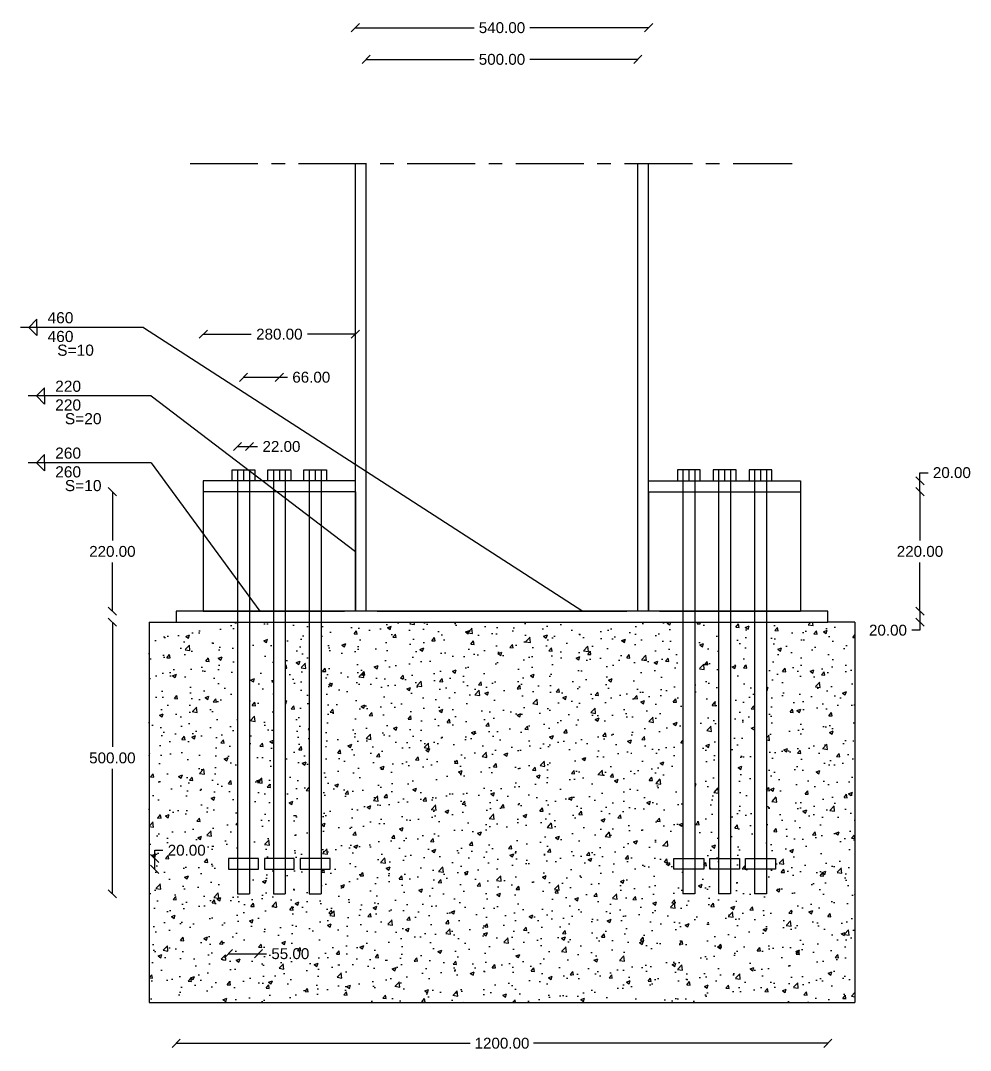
# Model space of a CAD drawing. Header units: inches. Extents: x -15 to 1885144, y -42615 to 866270.
# Drawn here: x 947387 to 949137, y 42547 to 44442 of the extents above; entities that cross this region are included whole.
import ezdxf

# ---------------------------------------------------------------- set-up
doc = ezdxf.new("R2010")
doc.units = ezdxf.units.IN
doc.header["$LTSCALE"] = 100
doc.header["$MEASUREMENT"] = 0
doc.linetypes.add('CENTER', pattern=[2, 1.25, -0.25, 0.25, -0.25])
doc.linetypes.add('dash scaled', pattern=[15, 12, -3])
for name, color, linetype in [('bolt', 1, 'Continuous'), ('pedestal', 9, 'Continuous'), ('sections', 3, 'Continuous'), ('sections Dimensions', 6, 'Continuous')]:
    doc.layers.add(name, color=color, linetype=linetype)
doc.layers.add('weld', color=2, linetype='Continuous', lineweight=35)
doc.styles.get("Standard").update_dxf_attribs({"font": 'arial.ttf'})
doc.dimstyles.new('connections', dxfattribs={"dimtxt": 20, "dimasz": 15, "dimexe": 0.0625, "dimexo": 0.0625, "dimgap": 10, "dimtad": 0, "dimtih": 1, "dimtoh": 1, "dimzin": 0, "dimdsep": 46, "dimtxsty": 'Standard', "dimblk": 'OBLIQUE', "dimcen": 0.09, "dimse1": 1, "dimse2": 1, "dimclrd": 256, "dimclre": 256, "dimclrt": 256, "dimadec": 0, "dimazin": 0, "dimtfac": 1, "dimtofl": 0, "dimtmove": 0, "dimatfit": 3, "dimfxl": 1, "dimtfillclr": 256, "dimtolj": 1, "dimtzin": 0, "dimlwe": -1, "dimarcsym": 0})

# ---------------------------------------------------------------- blocks, each defined once
blk = doc.blocks.new('_Oblique')
at = {"color": 0, "linetype": 'ByBlock', "lineweight": -2}
blk.add_line((-0.5, -0.5), (0.5, 0.5), dxfattribs=at)
blk = doc.blocks.new('*D667')
at = {"layer": 'Defpoints', "color": 0, "transparency": 16777216}
for p in [(947673.9, 43335.4), (948873.9, 43335.4), (948873.9, 42560.3)]:
    blk.add_point(p, dxfattribs=at)
at = {"layer": 'sections Dimensions', "lineweight": -2, "transparency": 16777216}
for p, q in [((947673.9, 42560.3), (948215.6, 42560.3)), ((948873.9, 42560.3), (948332.2, 42560.3))]:
    blk.add_line(p, q, dxfattribs=at)
at = {"layer": 'sections Dimensions', "lineweight": -2, "transparency": 16777216, "xscale": 15, "yscale": 15, "zscale": 15, "rotation": 180}
blk.add_blockref('_Oblique', (947673.9, 42560.3), dxfattribs=at)
at = {"layer": 'sections Dimensions', "lineweight": -2, "transparency": 16777216, "xscale": 15, "yscale": 15, "zscale": 15}
blk.add_blockref('_Oblique', (948873.9, 42560.3), dxfattribs=at)
at = {"layer": 'sections Dimensions', "transparency": 16777216, "insert": (948273.9, 42560.3), "char_height": 20, "attachment_point": 5}
blk.add_mtext('\\A1;1200.00', dxfattribs=at)
blk = doc.blocks.new('*D668')
at = {"layer": 'Defpoints', "color": 0, "transparency": 16777216}
for p in [(947786.9, 43335.4), (947556.4, 42835.4), (947786.9, 42835.4)]:
    blk.add_point(p, dxfattribs=at)
at = {"layer": 'sections Dimensions', "lineweight": -2, "transparency": 16777216}
for p, q in [((947556.4, 43335.4), (947556.4, 43105.7)), ((947556.4, 42835.4), (947556.4, 43065.2))]:
    blk.add_line(p, q, dxfattribs=at)
at = {"layer": 'sections Dimensions', "lineweight": -2, "transparency": 16777216, "xscale": 15, "yscale": 15, "zscale": 15}
for p, rotation in [((947556.4, 43335.4), 90), ((947556.4, 42835.4), 270)]:
    blk.add_blockref('_Oblique', p, dxfattribs=dict(at, rotation=rotation))
at = {"layer": 'sections Dimensions', "transparency": 16777216, "insert": (947556.4, 43085.4), "char_height": 20, "attachment_point": 5}
blk.add_mtext('\\A1;500.00', dxfattribs=at)
blk = doc.blocks.new('*D669')
at = {"layer": 'Defpoints', "color": 0, "transparency": 16777216}
for p in [(947634.4, 42900.4), (947770.4, 42900.4), (947770.4, 42880.4)]:
    blk.add_point(p, dxfattribs=at)
at = {"layer": 'sections Dimensions', "lineweight": -2, "transparency": 16777216}
for p, q in [((947634.4, 42900.4), (947634.4, 42915.4)), ((947634.4, 42915.4), (947649.4, 42915.4)), ((947634.4, 42880.4), (947634.4, 42900.4))]:
    blk.add_line(p, q, dxfattribs=at)
at = {"layer": 'sections Dimensions', "lineweight": -2, "transparency": 16777216, "xscale": 15, "yscale": 15, "zscale": 15}
for p, rotation in [((947634.4, 42900.4), 90), ((947634.4, 42880.4), 270)]:
    blk.add_blockref('_Oblique', p, dxfattribs=dict(at, rotation=rotation))
at = {"layer": 'sections Dimensions', "transparency": 16777216, "insert": (947693.3, 42915.4), "char_height": 20, "attachment_point": 5}
blk.add_mtext('\\A1;20.00', dxfattribs=at)
blk = doc.blocks.new('*D670')
at = {"layer": 'Defpoints', "color": 0, "transparency": 16777216}
for p in [(947770.4, 42880.4), (947825.4, 42880.4), (947825.4, 42725.1)]:
    blk.add_point(p, dxfattribs=at)
at = {"layer": 'sections Dimensions', "lineweight": -2, "transparency": 16777216}
for p, q in [((947770.4, 42725.1), (947825.4, 42725.1)), ((947825.4, 42725.1), (947840.4, 42725.1))]:
    blk.add_line(p, q, dxfattribs=at)
at = {"layer": 'sections Dimensions', "lineweight": -2, "transparency": 16777216, "xscale": 15, "yscale": 15, "zscale": 15, "rotation": 180}
blk.add_blockref('_Oblique', (947770.4, 42725.1), dxfattribs=at)
at = {"layer": 'sections Dimensions', "lineweight": -2, "transparency": 16777216, "xscale": 15, "yscale": 15, "zscale": 15}
blk.add_blockref('_Oblique', (947825.4, 42725.1), dxfattribs=at)
at = {"layer": 'sections Dimensions', "transparency": 16777216, "insert": (947884.1, 42725.1), "char_height": 20, "attachment_point": 5}
blk.add_mtext('\\A1;55.00', dxfattribs=at)
blk = doc.blocks.new('*D671')
at = {"layer": 'Defpoints', "color": 0, "transparency": 16777216}
for p in [(947723.9, 43865.2), (947723.9, 43595.4), (948003.9, 43595.4)]:
    blk.add_point(p, dxfattribs=at)
at = {"layer": 'sections Dimensions', "lineweight": -2, "transparency": 16777216}
for p, q in [((947723.9, 43865.2), (947812.3, 43865.2)), ((948003.9, 43865.2), (947915.6, 43865.2))]:
    blk.add_line(p, q, dxfattribs=at)
at = {"layer": 'sections Dimensions', "lineweight": -2, "transparency": 16777216, "xscale": 15, "yscale": 15, "zscale": 15, "rotation": 180}
blk.add_blockref('_Oblique', (947723.9, 43865.2), dxfattribs=at)
at = {"layer": 'sections Dimensions', "lineweight": -2, "transparency": 16777216, "xscale": 15, "yscale": 15, "zscale": 15}
blk.add_blockref('_Oblique', (948003.9, 43865.2), dxfattribs=at)
at = {"layer": 'sections Dimensions', "transparency": 16777216, "insert": (947863.9, 43865.2), "char_height": 20, "attachment_point": 5}
blk.add_mtext('\\A1;280.00', dxfattribs=at)
blk = doc.blocks.new('*D672')
at = {"layer": 'Defpoints', "color": 0, "transparency": 16777216}
for p in [(947863.9, 43786), (947797.9, 43615.4), (947863.9, 43615.4)]:
    blk.add_point(p, dxfattribs=at)
at = {"layer": 'sections Dimensions', "lineweight": -2, "transparency": 16777216}
for p, q in [((947797.9, 43786), (947863.9, 43786)), ((947863.9, 43786), (947878.9, 43786))]:
    blk.add_line(p, q, dxfattribs=at)
at = {"layer": 'sections Dimensions', "lineweight": -2, "transparency": 16777216, "xscale": 15, "yscale": 15, "zscale": 15, "rotation": 180}
blk.add_blockref('_Oblique', (947797.9, 43786), dxfattribs=at)
at = {"layer": 'sections Dimensions', "lineweight": -2, "transparency": 16777216, "xscale": 15, "yscale": 15, "zscale": 15}
blk.add_blockref('_Oblique', (947863.9, 43786), dxfattribs=at)
at = {"layer": 'sections Dimensions', "transparency": 16777216, "insert": (947922.7, 43786), "char_height": 20, "attachment_point": 5}
blk.add_mtext('\\A1;66.00', dxfattribs=at)
blk = doc.blocks.new('*D673')
at = {"layer": 'Defpoints', "color": 0, "transparency": 16777216}
for p in [(947808.9, 43658.5), (947786.9, 43595.4), (947808.9, 43595.4)]:
    blk.add_point(p, dxfattribs=at)
at = {"layer": 'sections Dimensions', "lineweight": -2, "transparency": 16777216}
for p, q in [((947786.9, 43658.5), (947808.9, 43658.5)), ((947808.9, 43658.5), (947823.9, 43658.5))]:
    blk.add_line(p, q, dxfattribs=at)
at = {"layer": 'sections Dimensions', "lineweight": -2, "transparency": 16777216, "xscale": 15, "yscale": 15, "zscale": 15, "rotation": 180}
blk.add_blockref('_Oblique', (947786.9, 43658.5), dxfattribs=at)
at = {"layer": 'sections Dimensions', "lineweight": -2, "transparency": 16777216, "xscale": 15, "yscale": 15, "zscale": 15}
blk.add_blockref('_Oblique', (947808.9, 43658.5), dxfattribs=at)
at = {"layer": 'sections Dimensions', "transparency": 16777216, "insert": (947867.8, 43658.5), "char_height": 20, "attachment_point": 5}
blk.add_mtext('\\A1;22.00', dxfattribs=at)
blk = doc.blocks.new('*D674')
at = {"layer": 'Defpoints', "color": 0, "transparency": 16777216}
for p in [(947723.9, 43575.4), (947556.4, 43355.4), (947723.9, 43355.4)]:
    blk.add_point(p, dxfattribs=at)
at = {"layer": 'sections Dimensions', "lineweight": -2, "transparency": 16777216}
for p, q in [((947556.4, 43575.4), (947556.4, 43485.7)), ((947556.4, 43355.4), (947556.4, 43445.2))]:
    blk.add_line(p, q, dxfattribs=at)
at = {"layer": 'sections Dimensions', "lineweight": -2, "transparency": 16777216, "xscale": 15, "yscale": 15, "zscale": 15}
for p, rotation in [((947556.4, 43575.4), 90), ((947556.4, 43355.4), 270)]:
    blk.add_blockref('_Oblique', p, dxfattribs=dict(at, rotation=rotation))
at = {"layer": 'sections Dimensions', "transparency": 16777216, "insert": (947556.4, 43465.4), "char_height": 20, "attachment_point": 5}
blk.add_mtext('\\A1;220.00', dxfattribs=at)
blk = doc.blocks.new('*D675')
at = {"layer": 'Defpoints', "color": 0, "transparency": 16777216}
for p in [(948823.9, 43575.4), (948823.9, 43355.4), (949043.6, 43355.4)]:
    blk.add_point(p, dxfattribs=at)
at = {"layer": 'sections Dimensions', "lineweight": -2, "transparency": 16777216}
for p, q in [((949043.6, 43575.4), (949043.6, 43485.7)), ((949043.6, 43355.4), (949043.6, 43445.2))]:
    blk.add_line(p, q, dxfattribs=at)
at = {"layer": 'sections Dimensions', "lineweight": -2, "transparency": 16777216, "xscale": 15, "yscale": 15, "zscale": 15}
for p, rotation in [((949043.6, 43575.4), 90), ((949043.6, 43355.4), 270)]:
    blk.add_blockref('_Oblique', p, dxfattribs=dict(at, rotation=rotation))
at = {"layer": 'sections Dimensions', "transparency": 16777216, "insert": (949043.6, 43465.4), "char_height": 20, "attachment_point": 5}
blk.add_mtext('\\A1;220.00', dxfattribs=at)
blk = doc.blocks.new('*D676')
at = {"layer": 'Defpoints', "color": 0, "transparency": 16777216}
for p in [(948823.9, 43595.4), (949043.6, 43595.4), (948823.9, 43575.4)]:
    blk.add_point(p, dxfattribs=at)
at = {"layer": 'sections Dimensions', "lineweight": -2, "transparency": 16777216}
for p, q in [((949043.6, 43595.4), (949043.6, 43610.4)), ((949043.6, 43610.4), (949058.6, 43610.4)), ((949043.6, 43575.4), (949043.6, 43595.4))]:
    blk.add_line(p, q, dxfattribs=at)
at = {"layer": 'sections Dimensions', "lineweight": -2, "transparency": 16777216, "xscale": 15, "yscale": 15, "zscale": 15}
for p, rotation in [((949043.6, 43595.4), 90), ((949043.6, 43575.4), 270)]:
    blk.add_blockref('_Oblique', p, dxfattribs=dict(at, rotation=rotation))
at = {"layer": 'sections Dimensions', "transparency": 16777216, "insert": (949102.4, 43610.4), "char_height": 20, "attachment_point": 5}
blk.add_mtext('\\A1;20.00', dxfattribs=at)
blk = doc.blocks.new('*D677')
at = {"layer": 'Defpoints', "color": 0, "transparency": 16777216}
for p in [(948873.9, 43355.4), (948873.9, 43335.4), (949043.6, 43335.4)]:
    blk.add_point(p, dxfattribs=at)
at = {"layer": 'sections Dimensions', "lineweight": -2, "transparency": 16777216}
for p, q in [((949043.6, 43355.4), (949043.6, 43335.4)), ((949043.6, 43335.4), (949043.6, 43320.4)), ((949043.6, 43320.4), (949028.6, 43320.4))]:
    blk.add_line(p, q, dxfattribs=at)
at = {"layer": 'sections Dimensions', "lineweight": -2, "transparency": 16777216, "xscale": 15, "yscale": 15, "zscale": 15}
for p, rotation in [((949043.6, 43355.4), 90), ((949043.6, 43335.4), 270)]:
    blk.add_blockref('_Oblique', p, dxfattribs=dict(at, rotation=rotation))
at = {"layer": 'sections Dimensions', "transparency": 16777216, "insert": (948984.7, 43320.4), "char_height": 20, "attachment_point": 5}
blk.add_mtext('\\A1;20.00', dxfattribs=at)
blk = doc.blocks.new('*D678')
at = {"layer": 'Defpoints', "color": 0, "transparency": 16777216}
for p in [(948543.9, 44429.3), (948003.9, 44179.4), (948543.9, 44179.4)]:
    blk.add_point(p, dxfattribs=at)
at = {"layer": 'sections Dimensions', "lineweight": -2, "transparency": 16777216}
for p, q in [((948003.9, 44429.3), (948222.4, 44429.3)), ((948543.9, 44429.3), (948325.4, 44429.3))]:
    blk.add_line(p, q, dxfattribs=at)
at = {"layer": 'sections Dimensions', "lineweight": -2, "transparency": 16777216, "xscale": 15, "yscale": 15, "zscale": 15, "rotation": 180}
blk.add_blockref('_Oblique', (948003.9, 44429.3), dxfattribs=at)
at = {"layer": 'sections Dimensions', "lineweight": -2, "transparency": 16777216, "xscale": 15, "yscale": 15, "zscale": 15}
blk.add_blockref('_Oblique', (948543.9, 44429.3), dxfattribs=at)
at = {"layer": 'sections Dimensions', "transparency": 16777216, "insert": (948273.9, 44429.3), "char_height": 20, "attachment_point": 5}
blk.add_mtext('\\A1;540.00', dxfattribs=at)
blk = doc.blocks.new('*D679')
at = {"layer": 'Defpoints', "color": 0, "transparency": 16777216}
for p in [(948523.9, 44371), (948023.9, 44179.4), (948523.9, 44179.4)]:
    blk.add_point(p, dxfattribs=at)
at = {"layer": 'sections Dimensions', "lineweight": -2, "transparency": 16777216}
for p, q in [((948023.9, 44371), (948222.4, 44371)), ((948523.9, 44371), (948325.4, 44371))]:
    blk.add_line(p, q, dxfattribs=at)
at = {"layer": 'sections Dimensions', "lineweight": -2, "transparency": 16777216, "xscale": 15, "yscale": 15, "zscale": 15, "rotation": 180}
blk.add_blockref('_Oblique', (948023.9, 44371), dxfattribs=at)
at = {"layer": 'sections Dimensions', "lineweight": -2, "transparency": 16777216, "xscale": 15, "yscale": 15, "zscale": 15}
blk.add_blockref('_Oblique', (948523.9, 44371), dxfattribs=at)
at = {"layer": 'sections Dimensions', "transparency": 16777216, "insert": (948273.9, 44371), "char_height": 20, "attachment_point": 5}
blk.add_mtext('\\A1;500.00', dxfattribs=at)

msp = doc.modelspace()

# ---------------------------------------------------------------- hatches: boundary and pattern name
at = {"layer": 'pedestal', "ltscale": 0.01}
h = msp.add_hatch(dxfattribs=at)
h.set_pattern_fill('AR-CONC', color=256, scale=10)
h.set_pattern_definition([(50, (0, 0), (71.7260183, -6.2752135), [7.5, -82.5]), (355, (0, 0), (-13.8751334, 75.2192134), [6, -66]), (100.4514445, (5.98, -0.52), (57.8508847, 68.943999), [6.374019, -70.114211]), (46.1842, (0, 20), (106.724133, -16.551928), [11.25, -123.75]), (96.635635, (8.89, 18.62), (93.466195, 97.41186), [9.561034, -105.171376]), (351.184164, (0, 20), (93.466195, 97.41186), [9, -99]), (21, (10, 15), (59.6907052, -40.261889), [7.5, -82.5]), (326, (10, 15), (24.331533, 72.5150045), [6, -66]), (71.451445, (14.974, 11.645), (84.0222377, 32.2531153), [6.374019, -70.114211]), (37.5, (0, 0), (1.2159855, 33.2893854), [0, -65.2, 0, -67, 0, -66.25]), (7.5, (0, 0), (26.3069537, 39.4411712), [0, -38.2, 0, -63.7, 0, -25.25]), (327.5, (-22.3, 0), (53.3822436, -2.2554872), [0, -25, 0, -78, 0, -103.5]), (317.5, (-32.3, 0), (58.318617, 10.0104982), [0, -32.5, 0, -51.8, 0, -73.5])])
h.paths.add_polyline_path([(948606.906, 42880.444), (948590.406, 42880.444), (948590.406, 42900.444), (948606.906, 42900.444), (948606.906, 43335.444), (947940.906, 43335.444), (947940.906, 42900.444), (947957.406, 42900.444), (947957.406, 42880.444), (947940.906, 42880.444), (947940.906, 42835.444), (947918.906, 42835.444), (947918.906, 42880.444), (947902.406, 42880.444), (947902.406, 42900.444), (947918.906, 42900.444), (947918.906, 43335.444), (947874.906, 43335.444), (947874.906, 42900.444), (947891.406, 42900.444), (947891.406, 42880.444), (947874.906, 42880.444), (947874.906, 42835.444), (947852.906, 42835.444), (947852.906, 42880.444), (947836.406, 42880.444), (947836.406, 42900.444), (947852.906, 42900.444), (947852.906, 43335.444), (947808.906, 43335.444), (947808.906, 42900.444), (947825.406, 42900.444), (947825.406, 42880.444), (947808.906, 42880.444), (947808.906, 42835.444), (947786.906, 42835.444), (947786.906, 42880.444), (947770.406, 42880.444), (947770.406, 42900.444), (947786.906, 42900.444), (947786.906, 43335.444), (947673.906, 43335.444), (947623.906, 43335.444), (947623.906, 42635.444), (948923.906, 42635.444), (948923.906, 43335.444), (948873.906, 43335.444), (948760.906, 43335.444), (948760.906, 42900.444), (948777.406, 42900.444), (948777.406, 42880.444), (948760.906, 42880.444), (948760.906, 42835.444), (948738.906, 42835.444), (948738.906, 42880.444), (948722.406, 42880.444), (948722.406, 42900.444), (948738.906, 42900.444), (948738.906, 43335.444), (948694.906, 43335.444), (948694.906, 42835.444), (948672.906, 42835.444), (948672.906, 43335.444), (948628.906, 43335.444), (948628.906, 42900.444), (948645.406, 42900.444), (948645.406, 42880.444), (948628.906, 42880.444), (948628.906, 42835.444), (948606.906, 42835.444)])
h.paths.add_polyline_path([(947653.627, 42894.693), (947733.545, 42894.693), (947733.545, 42935.908), (947653.627, 42935.908)], flags=24)
h.paths.add_polyline_path([(947844.246, 42704.354), (947924.164, 42704.354), (947924.164, 42745.568), (947844.246, 42745.568)], flags=24)

# ---------------------------------------------------------------- linework, layer by layer
at = {"layer": 'bolt'}
for p, q in [((947776.906, 43595.444), (947776.906, 43615.444)), ((947776.906, 43615.444), (947818.906, 43615.444)), ((947786.906, 43615.444), (947786.906, 43595.444)), ((947797.906, 43615.444), (947797.906, 43595.444)), ((947808.906, 43615.444), (947808.906, 43595.444)), ((947818.906, 43615.444), (947818.906, 43595.444)), ((947842.906, 43595.444), (947842.906, 43615.444)), ((947842.906, 43615.444), (947884.906, 43615.444)), ((947852.906, 43615.444), (947852.906, 43595.444)), ((947863.906, 43615.444), (947863.906, 43595.444)), ((947874.906, 43615.444), (947874.906, 43595.444)), ((947884.906, 43615.444), (947884.906, 43595.444)), ((947908.906, 43595.444), (947908.906, 43615.444)), ((947908.906, 43615.444), (947950.906, 43615.444)), ((947918.906, 43615.444), (947918.906, 43595.444)), ((947929.906, 43615.444), (947929.906, 43595.444)), ((947940.906, 43615.444), (947940.906, 43595.444)), ((947950.906, 43615.444), (947950.906, 43595.444)), ((948638.906, 43615.444), (948596.906, 43615.444)), ((948596.906, 43615.444), (948596.906, 43595.444)), ((948606.906, 43615.444), (948606.906, 43595.444)), ((948617.906, 43615.444), (948617.906, 43595.444)), ((948628.906, 43615.444), (948628.906, 43595.444)), ((948638.906, 43595.444), (948638.906, 43615.444)), ((948704.906, 43615.444), (948662.906, 43615.444)), ((948662.906, 43615.444), (948662.906, 43595.444)), ((948672.906, 43615.444), (948672.906, 43595.444)), ((948683.906, 43615.444), (948683.906, 43595.444)), ((948694.906, 43615.444), (948694.906, 43595.444)), ((948704.906, 43595.444), (948704.906, 43615.444)), ((948770.906, 43615.444), (948728.906, 43615.444)), ((948728.906, 43615.444), (948728.906, 43595.444)), ((948738.906, 43615.444), (948738.906, 43595.444)), ((948749.906, 43615.444), (948749.906, 43595.444)), ((948760.906, 43615.444), (948760.906, 43595.444)), ((948770.906, 43595.444), (948770.906, 43615.444)), ((947786.906, 43595.444), (947776.906, 43595.444)), ((948760.906, 43595.444), (948770.906, 43595.444)), ((947786.906, 43335.444), (947786.906, 42835.444)), ((947808.906, 43335.444), (947808.906, 42835.444)), ((947852.906, 43335.444), (947852.906, 42835.444)), ((947874.906, 43335.444), (947874.906, 42835.444)), ((947918.906, 43335.444), (947918.906, 42835.444)), ((947940.906, 43335.444), (947940.906, 42835.444)), ((948606.906, 43335.444), (948606.906, 42835.444)), ((948628.906, 43335.444), (948628.906, 42835.444)), ((948672.906, 43335.444), (948672.906, 42835.444)), ((948694.906, 43335.444), (948694.906, 42835.444)), ((948738.906, 43335.444), (948738.906, 42835.444)), ((948760.906, 43335.444), (948760.906, 42835.444)), ((947825.406, 42900.444), (947770.406, 42900.444)), ((947770.406, 42900.444), (947770.406, 42880.444)), ((947825.406, 42880.444), (947825.406, 42900.444)), ((947891.406, 42900.444), (947836.406, 42900.444)), ((947836.406, 42900.444), (947836.406, 42880.444)), ((947891.406, 42880.444), (947891.406, 42900.444)), ((947957.406, 42900.444), (947902.406, 42900.444)), ((947902.406, 42900.444), (947902.406, 42880.444)), ((947957.406, 42880.444), (947957.406, 42900.444)), ((948590.406, 42900.444), (948645.406, 42900.444)), ((948590.406, 42880.444), (948590.406, 42900.444)), ((948645.406, 42900.444), (948645.406, 42880.444)), ((948656.406, 42900.444), (948711.406, 42900.444)), ((948656.406, 42880.444), (948656.406, 42900.444)), ((948711.406, 42900.444), (948711.406, 42880.444)), ((948722.406, 42900.444), (948777.406, 42900.444)), ((948722.406, 42880.444), (948722.406, 42900.444)), ((948777.406, 42900.444), (948777.406, 42880.444)), ((947770.406, 42880.444), (947825.406, 42880.444)), ((947836.406, 42880.444), (947891.406, 42880.444)), ((947902.406, 42880.444), (947957.406, 42880.444)), ((948645.406, 42880.444), (948590.406, 42880.444)), ((948711.406, 42880.444), (948656.406, 42880.444)), ((948777.406, 42880.444), (948722.406, 42880.444)), ((947786.906, 42835.444), (947808.906, 42835.444)), ((947852.906, 42835.444), (947874.906, 42835.444)), ((947918.906, 42835.444), (947940.906, 42835.444)), ((948628.906, 42835.444), (948606.906, 42835.444)), ((948694.906, 42835.444), (948672.906, 42835.444)), ((948760.906, 42835.444), (948738.906, 42835.444))]:
    msp.add_line(p, q, dxfattribs=at)
at = {"layer": 'bolt', "linetype": 'dash scaled'}
for p, q in [((947786.906, 43595.444), (947786.906, 43335.444)), ((947808.906, 43595.444), (947808.906, 43335.444)), ((947852.906, 43595.444), (947852.906, 43335.444)), ((947874.906, 43595.444), (947874.906, 43335.444)), ((947918.906, 43595.444), (947918.906, 43335.444)), ((947940.906, 43595.444), (947940.906, 43335.444)), ((948606.906, 43595.444), (948606.906, 43335.444)), ((948628.906, 43595.444), (948628.906, 43335.444)), ((948672.906, 43595.444), (948672.906, 43335.444)), ((948694.906, 43595.444), (948694.906, 43335.444)), ((948738.906, 43595.444), (948738.906, 43335.444)), ((948760.906, 43595.444), (948760.906, 43335.444))]:
    msp.add_line(p, q, dxfattribs=at)
at = {"layer": 'pedestal', "ltscale": 10}
for p, q in [((947623.906, 43335.444), (947623.906, 42635.444)), ((948923.906, 43335.444), (948923.906, 42635.444)), ((947623.906, 42635.444), (948923.906, 42635.444))]:
    msp.add_line(p, q, dxfattribs=at)
at = {"layer": 'pedestal', "ltscale": 0.01}
for p, q in [((947623.906, 43335.444), (947673.906, 43335.444)), ((948923.906, 43335.444), (948873.906, 43335.444))]:
    msp.add_line(p, q, dxfattribs=at)
at = {"layer": 'sections', "linetype": 'CENTER'}
msp.add_line((947699.473, 44179.353), (948808.496, 44179.353), dxfattribs=at)
at = {"layer": 'sections'}
for p, q in [((948003.906, 43355.444), (948003.906, 44179.353)), ((948023.906, 43355.444), (948023.906, 44179.353)), ((948523.906, 43355.444), (948523.906, 44179.353)), ((948543.906, 43355.444), (948543.906, 44179.353)), ((948003.906, 43595.444), (947723.906, 43595.444)), ((947723.906, 43595.444), (947723.906, 43575.444)), ((948543.906, 43595.444), (948823.906, 43595.444)), ((948823.906, 43595.444), (948823.906, 43575.444)), ((948003.906, 43575.444), (947723.906, 43575.444)), ((947723.906, 43575.444), (947723.906, 43355.444)), ((948543.906, 43575.444), (948823.906, 43575.444)), ((948823.906, 43575.444), (948823.906, 43355.444)), ((948873.906, 43355.444), (947673.906, 43355.444)), ((947673.906, 43355.444), (947673.906, 43335.444)), ((948873.906, 43335.444), (948873.906, 43355.444)), ((947673.906, 43335.444), (948873.906, 43335.444))]:
    msp.add_line(p, q, dxfattribs=at)
at = {"layer": 'sections Dimensions'}
for p, q in [((947402.38, 43877.842), (947387.38, 43877.842)), ((947417.38, 43892.842), (947402.38, 43877.842)), ((947417.38, 43877.842), (947402.38, 43877.842)), ((947417.38, 43862.842), (947402.38, 43877.842)), ((947417.38, 43877.842), (947417.38, 43892.842)), ((947613.769, 43877.842), (947417.38, 43877.842)), ((947417.38, 43877.842), (947417.38, 43862.842)), ((947431.457, 43766.789), (947416.457, 43751.789)), ((947431.457, 43751.789), (947431.457, 43766.789)), ((947416.457, 43751.789), (947401.457, 43751.789)), ((947431.457, 43751.789), (947416.457, 43751.789)), ((947431.457, 43736.789), (947416.457, 43751.789)), ((947627.846, 43751.789), (947431.457, 43751.789)), ((947431.457, 43751.789), (947431.457, 43736.789)), ((947416.457, 43628.678), (947401.457, 43628.678)), ((947431.457, 43643.678), (947416.457, 43628.678)), ((947431.457, 43628.678), (947416.457, 43628.678)), ((947431.457, 43613.678), (947416.457, 43628.678)), ((947431.457, 43628.678), (947431.457, 43643.678)), ((947627.846, 43628.678), (947431.457, 43628.678)), ((947431.457, 43628.678), (947431.457, 43613.678))]:
    msp.add_line(p, q, dxfattribs=at)
at = {"layer": 'sections Dimensions', "ltscale": 10}
for p, q in [((947613.769, 43877.842), (948422.986, 43355.444)), ((947627.846, 43751.789), (948003.906, 43465.444)), ((947627.846, 43628.678), (947827.873, 43355.444))]:
    msp.add_line(p, q, dxfattribs=at)
at = {"layer": 'weld', "ltscale": 10}
for p, q in [((948003.906, 43575.444), (948003.906, 43355.444)), ((948543.906, 43575.444), (948543.906, 43355.444)), ((947723.906, 43355.444), (947983.906, 43355.444)), ((948043.906, 43355.444), (948503.906, 43355.444)), ((948563.906, 43355.444), (948823.906, 43355.444))]:
    msp.add_line(p, q, dxfattribs=at)

# ---------------------------------------------------------------- texts
at = {"layer": 'sections Dimensions'}
for s, p in [('460', (947436.995, 43885.31)), ('460', (947437.051, 43850.867)), ('S=10', (947454.764, 43825.594)), ('220', (947451.072, 43759.257)), ('220', (947451.128, 43724.814)), ('S=20', (947468.841, 43699.54)), ('260', (947451.072, 43636.146)), ('260', (947451.128, 43601.703)), ('S=10', (947468.841, 43576.43))]:
    msp.add_text(s, height=20.4789, dxfattribs=at).set_placement(p)

# ---------------------------------------------------------------- dimensions: what is measured, and where the dimension line sits
for base, p1, p2, picture, middle in [((948543.906, 44429.278), (948003.906, 44179.353), (948543.906, 44179.353), '*D678', (948273.906, 44429.278)), ((948523.906, 44371.024), (948023.906, 44179.353), (948523.906, 44179.353), '*D679', (948273.906, 44371.024)), ((947723.906, 43865.166), (948003.906, 43595.444), (947723.906, 43595.444), '*D671', (947863.906, 43865.166)), ((947863.906, 43786.045), (947797.906, 43615.444), (947863.906, 43615.444), '*D672', (947922.671, 43786.045)), ((947808.906, 43658.5), (947786.906, 43595.444), (947808.906, 43595.444), '*D673', (947867.787, 43658.5)), ((947825.406, 42725.104), (947770.406, 42880.444), (947825.406, 42880.444), '*D670', (947884.117, 42725.104))]:
    dim = msp.add_linear_dim(base=base, p1=p1, p2=p2, dimstyle='connections', dxfattribs=at)
    dim.commit()
    dim.dimension.update_dxf_attribs({"geometry": picture, "text_midpoint": middle})
for base, p1, p2, picture, middle in [((949043.562, 43595.444), (948823.906, 43575.444), (948823.906, 43595.444), '*D676', (949102.444, 43610.444)), ((947556.396, 43355.444), (947723.906, 43575.444), (947723.906, 43355.444), '*D674', (947556.396, 43465.444)), ((949043.562, 43355.444), (948823.906, 43575.444), (948823.906, 43355.444), '*D675', (949043.562, 43465.444)), ((949043.562, 43335.444), (948873.906, 43355.444), (948873.906, 43335.444), '*D677', (948984.681, 43320.444)), ((947556.396, 42835.444), (947786.906, 43335.444), (947786.906, 42835.444), '*D668', (947556.396, 43085.444)), ((947634.446, 42900.444), (947770.406, 42880.444), (947770.406, 42900.444), '*D669', (947693.327, 42915.444))]:
    dim = msp.add_linear_dim(base=base, p1=p1, p2=p2, angle=90, dimstyle='connections', dxfattribs=at)
    dim.commit()
    dim.dimension.update_dxf_attribs({"geometry": picture, "text_midpoint": middle})
dim = msp.add_linear_dim(base=(948873.906, 42560.292), p1=(947673.906, 43335.444), p2=(948873.906, 43335.444), dimstyle='connections', dxfattribs=at)
dim.commit()
dim.dimension.update_dxf_attribs({"geometry": '*D667', "text_midpoint": (948273.906, 42560.292), "dimtype": 160})

doc.saveas('drawing.dxf')
